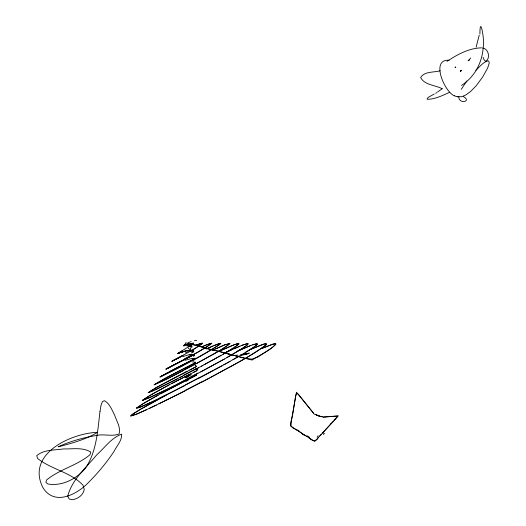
<?xml version="1.0" encoding="UTF-8"?>
<svg xmlns="http://www.w3.org/2000/svg" width="526" height="526" viewBox="0 0 526 526"><rect width="100%" height="100%" fill="white"/><g stroke="black" fill="none" stroke-linecap="round" stroke-linejoin="round"><path stroke-width="0.79" d="M197.25 369.245L197.072 370.212M195.146 363.308L194.686 362.217M194.383 359.205L194.475 359.968M479.219 35.157L476.102 47.195M197.145 369.956L196.954 368.568M189.182 354.669L192.187 354.761L194.147 355.944L193.732 354.899L193.555 356.056L194.101 354.498M460.697 71.247L461.236 70.247L460.572 71.286L461.098 70.445L460.861 70.872M191.208 346.864L192.128 344.451L191.543 343.938L184.942 344.504L192.227 346.917L191.208 346.864L190.064 349.593L188.288 348.265M191.609 353.031L193.476 350.388M192.897 352.65L193.456 351.513L193.857 351.73L192.779 350.842M461.289 89.328L466.818 80.938M470.625 57.959L469.54 59.504M318.539 437.218C316.659 442.123 311.694 441.097 308.867 437.645M193.344 350.046L191.819 351.907L193.252 350.362M193.173 356.056L193.824 355.306M323.464 432.004L329.276 425.718M323.293 432.201L322.602 432.983M475.892 70.306C479.659 66.966 483.072 62.009 488.069 60.812L488.739 61.187L489.272 62.949L487.661 68.018L482.69 76.967L476.26 85.679L470.612 91.491L465.964 94.871L461.723 96.705L457.232 96.777M329.473 425.501L330.985 423.831M331.518 423.246L332.051 422.667M332.228 422.477L333.162 421.471M334.444 420.11L337.679 416.125L332.425 416.401M319.736 435.903L321.162 434.502M468.692 60.444L469.212 59.938L468.068 60.832M192.128 344.451L178.432 353.117L186.921 350.54L190.064 350.296M447.001 61.364C457.278 54.579 468.955 48.076 481.54 47.846M442.248 88.756L437.717 91.866M468.541 60.365L469.153 59.931M461.532 85.383C474.643 77.039 482.493 62.147 483.223 46.761C485.071 42.935 479.955 12.867 479.922 34.039M205.995 347.443L210.893 343.84L210.867 343.274L201.958 346.752M234.517 347.311C249.765 337.179 221.084 350.355 219.566 351.138M188.4 346.969L193.594 343.208A1.124 0.335 -31 0 0 193.64 343.005L190.813 343.557M233.268 348.113L223.063 354.228M245.635 352.335C247.674 351.072 265.577 340.552 252.638 344.8M205.186 347.903L190.82 356.128M243.413 353.663L253.828 347.147L257.267 344.234L257.148 343.675L251.185 345.339L237.219 351.269M182.627 350.467L177.532 353.577L180.707 352.236M240.218 355.537L243.729 353.459M152.882 389.503L148.122 392.666L153.447 390.627M192.694 349.777C196.855 347.43 210.794 339.014 195.902 345.339M241.033 355.07L223.734 364.886M191.832 350.283L190.05 351.302M238.488 356.556L232.965 359.718M226.943 357.568L242.729 348.179L247.141 345.049L247.963 343.603L242.604 345.063L226.759 351.96M154.157 388.767L196.645 366.458M220.959 355.431L203.943 364.866M189.399 375.557L186.743 377.05M224.365 359.028L200.781 371.915M226.923 363.111L230.007 361.388M182.726 355.418L180.97 356.378M225.647 363.821L171.739 392.225M221.873 365.899L214.542 369.909M158.293 395.065L142.894 403.738L136.418 408.215L139.101 407.578L146.826 404.27L171.22 392.495M180.122 356.845L171.759 361.349M192.503 360.455L213.01 348.876L219.276 344.872L220.913 343.307L213.937 345.543M196.448 363.597C207.56 357.128 219.717 351.828 229.579 343.623L224.51 344.905L215.522 348.902M201.294 366.3C213.865 359.061 227.344 352.972 238.771 343.971L238.607 343.458L234.386 344.661L218.244 351.743M160.857 393.691L196.56 375.084M168.53 372.132L160.41 376.774C180.931 366.865 201.675 356.621 220.44 343.682L219.967 343.379L217.961 343.945L206.455 348.856M194.199 364.807L221.446 349.553L227.916 345.398L230.059 343.432L225.043 344.767L212.668 350.211M202.326 365.741L173.541 380.817L154.644 390.082M165.657 395.355L140.948 408.998L132.131 414.541L130.731 416.053L138.009 413.554L156.432 405.079M213.622 370.409L199.354 378.023M213.786 375.735C231.355 365.991 249.502 356.99 265.814 345.201C269.864 340.19 250.567 349.724 249.843 349.665M210.012 377.767C228.928 367.023 249.041 357.818 266.38 344.589L266.59 343.892L264.085 344.083L249.265 349.935M182.686 360.547L165.743 369.219L192.358 355.583M194.232 364.781L167.044 378.898L154.374 384.598L164.428 378.733L186.303 367.326M195.909 369.186L198.611 367.746M213.227 376.044L180.74 393.014L149.719 408.255M435.673 93.293L437.047 92.556M172.837 378.641L155.538 387.964L148.496 392.626L157.879 388.563L177.295 378.911M169.221 384.894L149.358 395.769L142.263 400.45L149.851 397.571L170.174 387.747M186.013 381.435L188.242 380.252M166.407 394.987L139.831 409.682L133.499 413.581L130.586 415.967L135.649 414.547L146.8 409.596M209.216 378.187L201.09 382.481M169.576 371.56L192.516 359.85M183.502 365.274L159.871 377.057L175.493 368.45M176.519 363.446L166.367 368.936L198.512 351.855L211.557 343.59A3.458 0.552 -29.3 0 0 211.781 343.182L207.218 344.504M171.811 383.526L182.654 377.892M182.982 370.745L174.52 375.123M173.79 378.148L186.993 371.336M185.895 377.51L188.334 376.248L185.5 377.714L191.536 374.683M175.671 368.371L190.517 360.843M179.853 377.596L182.463 376.248M185.02 380.186L175.914 384.854M434.226 94.036L428.729 97.086L427.243 98.415L427.217 99.282C435.087 99.329 442.668 95.37 449.822 92.267M184.034 377.175L190.392 373.927M184.935 385.525L158.793 398.629M171.91 361.27L180.037 357.18M184.85 390.897L158.918 403.856M177.841 362.795L191.043 356.201M174.093 375.327L164.684 380.074M170.805 387.432L174.106 385.762M186.789 367.089L193.976 363.473M189.781 369.923L195.435 367.076M196.882 370.652C178.636 380.291 159.562 388.845 142.461 400.371C169.504 389.569 195.067 374.749 220.808 361.02C221.196 360.908 264.525 336.712 241.401 345.569M196.481 375.137C176.348 385.742 155.492 395.348 136.569 408.018L139.633 407.387L149.713 402.936M193.252 372.474L196.796 370.698M183.127 355.648L172.587 360.902C182.213 355.306 192.884 350.901 201.412 343.761L200.334 343.708L195.711 345.299M191.267 360.494L194.442 358.916M195.093 362.914L168.649 376.458L153.986 384.868L163.81 380.495M181.7 351.776L182.239 351.526M212.524 350.237L213.694 349.698M226.607 352.025L232.275 349.461M206.396 348.889L212.833 346.016M179.563 352.841L182.417 351.572M201.859 346.798L206.442 344.819M234.346 348.56L239.935 346.141M238.416 350.73L250.922 345.418M261.12 348.699L272.705 344.313L275.427 343.767L275.999 344.057C269.516 351.039 259.975 354.84 252.066 360.08L185.632 342.82C185.961 344.708 180.089 347.252 186.283 345.207M261.58 348.574L272.231 344.313L274.138 343.8L275.335 343.78L275.736 344.228L272.461 347.397L258.01 356.924L252.092 359.094L245.813 358.561L227.521 353.735M184.863 360.376L192.049 358.357M182.943 356.51L188.006 354.997L192.036 354.537M186.921 350.54L178.432 353.117L187.434 350.553L190.977 350.586L193.167 351.158M244.163 354.36L247.93 353.301M455.523 67.078L455.181 67.072M244.899 354.176L249.344 353.077L241.868 354.767L248.496 353.603L240.941 354.82M184.942 344.504L191.819 344.445L195.988 345.01L208.631 349.139L219.303 351.394L232.045 354.965M440.223 70.767C433.825 72.634 424.436 71.135 420.649 77.513C424.344 85.054 435.193 85.087 442.156 88.69M192.477 362L193.515 361.901M241.118 354.958L244.373 354.662L241.184 354.905M322.872 417.157L338.369 415.856L314.68 441.485L290.47 425.994L296.454 392.232L314.574 414.462M332.261 416.414L323.299 417.079M234.813 355.379L237.995 355.142M454.997 67.289L455.799 67.308M455.358 67.289L455.299 67.197M192.976 351.48L193.456 351.513M321.853 416.684L320.124 416.362L322.491 416.763M322.168 416.723L318.677 415.941L315.751 414.587L320.038 416.342L317.066 415.29M192.457 358.384L193.995 358.85M193.877 361.927L194.916 362.545M449.211 60.266C429.959 58.682 444.871 92.471 454.451 95.831M482.572 48.017C488.661 48.563 490.705 58.577 485.636 61.332L484.098 59.8L483.085 57.393M195.199 365.254L195.974 365.846L195.343 365.32M192.917 358.397L194.252 359.219L194.002 358.942M192.72 354.813L193.502 355.201M193.739 355.464L194.087 355.635M297.006 430.051L293.16 428.046L291.568 426.507A6.062 5.076 -48.9 0 1 290.904 424.771M316.803 415.165L315.501 414.422L315.896 414.672M306.816 436.343L303.87 434.713M463.419 96.547C472.433 101.761 458.047 104.516 458.843 96.442M302.628 433.924L298.965 431.235M197.257 369.6L197.046 368.68M193.831 355.523L193.607 355.221L193.923 355.747M313.562 413.272L298.295 394.132L296.657 393.336L295.651 395.67L292.515 415.362L290.924 421.957L290.878 424.778M197 368.588L197.165 368.963M195.028 362.716L195.205 363.288M194.423 359.639L194.239 359.12M196.093 366.129L196.185 366.517M201.471 381.942A184.83 17.476 -28.8 0 1 185.487 390.239M199.749 377.477A166.979 15.359 -28.8 0 1 185.586 384.861M198.039 373.039A148.648 13.275 -28.9 0 1 185.691 379.509M196.553 368.345A129.468 10.967 -29 0 1 183.587 375.163M194.515 362.73A149.575 17.536 -28.1 0 1 195.757 362.112M194.87 363.946A110.177 8.975 -29.1 0 1 184.133 369.647M193.075 359.094A119.862 13.328 -27.8 0 1 195.146 358.075M193.193 359.58A90.288 7.042 -29.3 0 1 184.679 364.15M191.806 355.195A91.254 9.941 -27.5 0 1 192.917 354.649M191.76 354.938A69.511 4.925 -29.6 0 1 184.435 358.942M191.168 349.678A47.951 2.932 -30.2 0 1 185.428 352.92M189.367 344.773A25.623 0.828 -31.5 0 1 187.184 346.101M187.946 342.761A14.136 2.485 -23.6 0 1 191.188 341.63M194.442 340.736A14.136 2.485 -23.6 0 1 196.671 340.394M297.072 429.959A26.399 22.414 -32.2 0 1 298.064 430.531A25.879 21.349 -22.3 0 1 299.057 431.142M303.627 434.969A27.852 22.388 -19.9 0 1 302.397 434.154M307.335 435.863A29.712 22.467 -9.5 0 1 309.373 437.251M317.152 437.159A32.204 14.853 -6.2 0 1 318.099 435.752M324.47 433.345A53.317 22.302 -12.3 0 1 323.516 434.529M323.523 432.885A60.503 21.862 -18.2 0 1 323.181 433.279M330.499 424.252A54.789 3.149 -43.6 0 1 331.025 423.673M333.977 420.182A69.182 6.588 -53.4 0 1 335.246 418.86M157.596 399.398A79.919 4.438 -27.5 0 1 148.365 403.758M457.225 96.745A27.668 15.51 68.8 0 1 454.444 95.785M99.966 411.694C97.632 430.833 96.659 451.282 85.718 467.864C76.901 478.818 62.239 486.438 47.997 484.005L45.9 482.414L46.531 480.028C59.523 469.258 77.033 465.615 89.972 454.747L90.788 452.077C82.852 447.067 72.588 449.171 63.659 448.921C54.671 450.243 44.066 449.467 36.728 455.608L37.563 458.429C51.338 469.521 70.688 472.078 83.003 485.209L84.239 489.397C83.318 495.19 77.749 498.983 72.226 499.7L69.136 498.957L67.729 496.196C71.917 479.6 86.139 467.726 96.679 454.918C104.635 447.85 111.315 437.81 121.637 434.187C122.098 440.755 116.621 445.995 113.925 451.571C106.758 462.275 98.599 472.289 89.505 481.422C78.137 493.94 54.836 506.808 42.968 487.707C25.774 454.168 70.662 433.325 97.56 432.293C85.83 439.539 71.536 443.333 58.202 446.83C70.136 441.229 83.082 437.763 96.054 435.535C103.563 433.641 111.893 436.83 119.034 434.009C121.072 427.618 116.516 421.063 114.615 415.086C111.86 409.971 109.783 403.56 104.358 400.667L102.392 401.621L100.992 405.414L99.966 411.694"/></g></svg>
